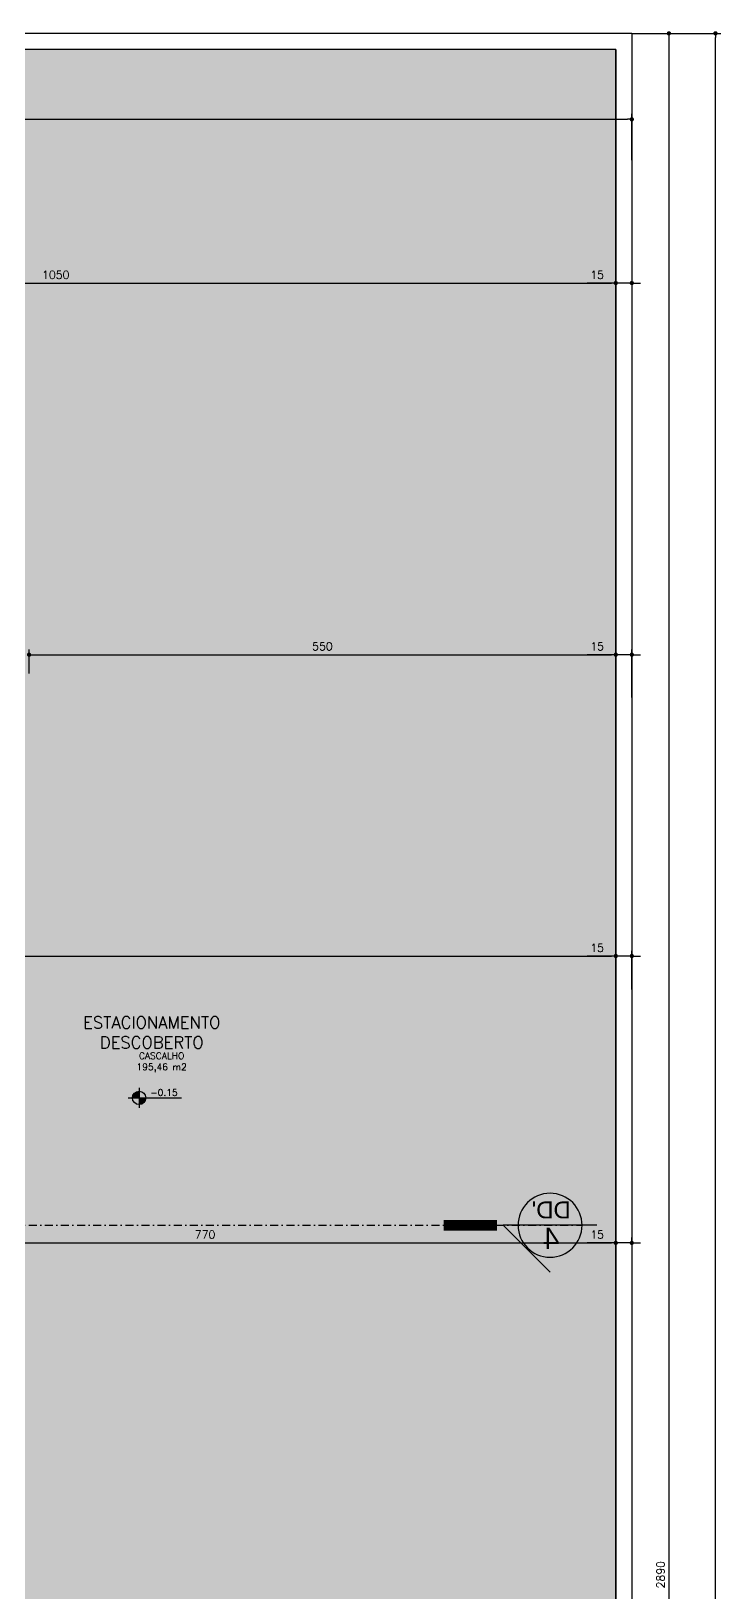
# Model space of a CAD drawing. Header units: millimetres. Extents: x 11997 to 115617, y -26993 to 31834.
# Drawn here: x 15229 to 15876, y -24568 to -23104 of the extents above; entities that cross this region are included whole.
import ezdxf
from ezdxf.enums import TextEntityAlignment as Align

# ---------------------------------------------------------------- set-up
doc = ezdxf.new("R2010")
doc.units = ezdxf.units.MM
doc.linetypes.add('DASHDOT', pattern=[1, 0.5, -0.25, 0, -0.25])
doc.layers.add('AREA-AMB', color=5, linetype='Continuous', plot=False)
doc.layers.add('CASCALHO', color=34, linetype='Continuous', plot=False)
for name, color, linetype in [('COTA', 4, 'Continuous'), ('LCORTE', 1, 'Continuous'), ('PENA3', 3, 'Continuous'), ('TEXTO2', 2, 'Continuous'), ('TEXTO3', 3, 'Continuous')]:
    doc.layers.add(name, color=color, linetype=linetype)
doc.styles.add('ARIAL', font='arial.ttf')
doc.styles.add('ROMANS', font='romans.shx')
doc.dimstyles.new('EXTERNA50', dxfattribs={"dimtxt": 7.5, "dimasz": 4, "dimexe": 5, "dimexo": 30, "dimgap": 4, "dimtad": 1, "dimzin": 12, "dimdsep": 46, "dimtxsty": 'ROMANS', "dimblk1": 'DOT', "dimblk2": 'DOT', "dimsah": 1, "dimcen": 9, "dimclrt": 2, "dimaunit": 1, "dimadec": 3, "dimazin": 0, "dimtfac": 1, "dimtmove": 0, "dimatfit": 1, "dimldrblk": 'DOT', "dimfxl": 1, "dimtolj": 1, "dimtzin": 4, "dimarcsym": 0})

# ---------------------------------------------------------------- blocks, each defined once
blk = doc.blocks.new('_DOT')
at = {"color": 0, "linetype": 'ByBlock'}
blk.add_line((-0.5, 0), (-1, 0), dxfattribs=at)
at = {"color": 0, "linetype": 'ByBlock', "const_width": 0.5}
blk.add_lwpolyline([(-0.25, 0, 1), (0.25, 0, 1)], format="xyb", close=True, dxfattribs=at)
blk = doc.blocks.new('*D15')
at = {"layer": 'COTA', "color": 0, "lineweight": -2, "transparency": 16777216}
for p, q in [((15777.2, -23265.6), (15777.2, -23344.7)), ((14727.2, -23580.6), (14727.2, -23334.7)), ((14731.2, -23339.7), (15773.2, -23339.7))]:
    blk.add_line(p, q, dxfattribs=at)
at = {"layer": 'Defpoints', "color": 0, "transparency": 16777216}
for p in [(15777.2, -23235.6), (15777.2, -23339.7), (14727.2, -23610.6)]:
    blk.add_point(p, dxfattribs=at)
at = {"layer": 'COTA', "color": 0, "lineweight": -2, "transparency": 16777216, "xscale": 4, "yscale": 4, "zscale": 4, "rotation": 180}
blk.add_blockref('_DOT', (14727.2, -23339.7), dxfattribs=at)
at = {"layer": 'COTA', "color": 0, "lineweight": -2, "transparency": 16777216, "xscale": 4, "yscale": 4, "zscale": 4}
blk.add_blockref('_DOT', (15777.2, -23339.7), dxfattribs=at)
at = {"layer": 'COTA', "color": 2, "transparency": 16777216, "insert": (15252.2, -23332), "char_height": 7.5, "attachment_point": 5, "style": 'ROMANS'}
blk.add_mtext('\\A1;1050', dxfattribs=at)
blk = doc.blocks.new('*D16')
at = {"layer": 'COTA', "color": 0, "lineweight": -2, "transparency": 16777216}
for p, q in [((15777.2, -23265.6), (15777.2, -23344.7)), ((15792.2, -23265.6), (15792.2, -23344.7)), ((15773.2, -23339.7), (15750.2, -23339.7)), ((15792.2, -23339.7), (15777.2, -23339.7)), ((15796.2, -23339.7), (15800.2, -23339.7))]:
    blk.add_line(p, q, dxfattribs=at)
at = {"layer": 'Defpoints', "color": 0, "transparency": 16777216}
for p in [(15777.2, -23235.6), (15792.2, -23235.6), (15792.2, -23339.7)]:
    blk.add_point(p, dxfattribs=at)
at = {"layer": 'COTA', "color": 0, "lineweight": -2, "transparency": 16777216, "xscale": 4, "yscale": 4, "zscale": 4}
blk.add_blockref('_DOT', (15777.2, -23339.7), dxfattribs=at)
at = {"layer": 'COTA', "color": 0, "lineweight": -2, "transparency": 16777216, "xscale": 4, "yscale": 4, "zscale": 4, "rotation": 180}
blk.add_blockref('_DOT', (15792.2, -23339.7), dxfattribs=at)
at = {"layer": 'COTA', "color": 2, "transparency": 16777216, "insert": (15759.7, -23332), "char_height": 7.5, "attachment_point": 5, "style": 'ROMANS'}
blk.add_mtext('\\A1;15', dxfattribs=at)
blk = doc.blocks.new('*D23')
at = {"layer": 'COTA', "color": 0, "lineweight": -2, "transparency": 16777216}
for p, q in [((15777.2, -23728.2), (15777.2, -23683.1)), ((15792.2, -23728.2), (15792.2, -23683.1)), ((15773.2, -23688.1), (15750.2, -23688.1)), ((15792.2, -23688.1), (15777.2, -23688.1)), ((15796.2, -23688.1), (15800.2, -23688.1))]:
    blk.add_line(p, q, dxfattribs=at)
at = {"layer": 'Defpoints', "color": 0, "transparency": 16777216}
for p in [(15792.2, -23688.1), (15777.2, -23758.2), (15792.2, -23758.2)]:
    blk.add_point(p, dxfattribs=at)
at = {"layer": 'COTA', "color": 0, "lineweight": -2, "transparency": 16777216, "xscale": 4, "yscale": 4, "zscale": 4}
blk.add_blockref('_DOT', (15777.2, -23688.1), dxfattribs=at)
at = {"layer": 'COTA', "color": 0, "lineweight": -2, "transparency": 16777216, "xscale": 4, "yscale": 4, "zscale": 4, "rotation": 180}
blk.add_blockref('_DOT', (15792.2, -23688.1), dxfattribs=at)
at = {"layer": 'COTA', "color": 2, "transparency": 16777216, "insert": (15759.7, -23680.3), "char_height": 7.5, "attachment_point": 5, "style": 'ROMANS'}
blk.add_mtext('\\A1;15', dxfattribs=at)
blk = doc.blocks.new('*D78')
at = {"layer": 'COTA', "color": 0, "lineweight": -2, "transparency": 16777216}
for p, q in [((15007.2, -24255.6), (15007.2, -24234.5)), ((15011.2, -24239.5), (15773.2, -24239.5)), ((15777.2, -24255.6), (15777.2, -24234.5))]:
    blk.add_line(p, q, dxfattribs=at)
at = {"layer": 'Defpoints', "color": 0, "transparency": 16777216}
for p in [(15777.2, -24239.5), (15007.2, -24285.6), (15777.2, -24285.6)]:
    blk.add_point(p, dxfattribs=at)
at = {"layer": 'COTA', "color": 0, "lineweight": -2, "transparency": 16777216, "xscale": 4, "yscale": 4, "zscale": 4, "rotation": 180}
blk.add_blockref('_DOT', (15007.2, -24239.5), dxfattribs=at)
at = {"layer": 'COTA', "color": 0, "lineweight": -2, "transparency": 16777216, "xscale": 4, "yscale": 4, "zscale": 4}
blk.add_blockref('_DOT', (15777.2, -24239.5), dxfattribs=at)
at = {"layer": 'COTA', "color": 2, "transparency": 16777216, "insert": (15392.2, -24231.7), "char_height": 7.5, "attachment_point": 5, "style": 'ROMANS'}
blk.add_mtext('\\A1;770', dxfattribs=at)
blk = doc.blocks.new('*D79')
at = {"layer": 'COTA', "color": 0, "lineweight": -2, "transparency": 16777216}
for p, q in [((15773.2, -24239.5), (15750.2, -24239.5)), ((15777.2, -24239.2), (15777.2, -24234.5)), ((15792.2, -24239.5), (15777.2, -24239.5)), ((15792.2, -24239.2), (15792.2, -24234.5)), ((15796.2, -24239.5), (15800.2, -24239.5))]:
    blk.add_line(p, q, dxfattribs=at)
at = {"layer": 'Defpoints', "color": 0, "transparency": 16777216}
for p in [(15792.2, -24239.5), (15777.2, -24269.2), (15792.2, -24269.2)]:
    blk.add_point(p, dxfattribs=at)
at = {"layer": 'COTA', "color": 0, "lineweight": -2, "transparency": 16777216, "xscale": 4, "yscale": 4, "zscale": 4}
blk.add_blockref('_DOT', (15777.2, -24239.5), dxfattribs=at)
at = {"layer": 'COTA', "color": 0, "lineweight": -2, "transparency": 16777216, "xscale": 4, "yscale": 4, "zscale": 4, "rotation": 180}
blk.add_blockref('_DOT', (15792.2, -24239.5), dxfattribs=at)
at = {"layer": 'COTA', "color": 2, "transparency": 16777216, "insert": (15759.7, -24231.7), "char_height": 7.5, "attachment_point": 5, "style": 'ROMANS'}
blk.add_mtext('\\A1;15', dxfattribs=at)
blk = doc.blocks.new('*D141')
at = {"layer": 'COTA', "color": 0, "lineweight": -2, "transparency": 16777216}
for p, q in [((15227.2, -23705.6), (15227.2, -23683.1)), ((15777.2, -23705.6), (15777.2, -23683.1)), ((15231.2, -23688.1), (15773.2, -23688.1))]:
    blk.add_line(p, q, dxfattribs=at)
at = {"layer": 'Defpoints', "color": 0, "transparency": 16777216}
for p in [(15777.2, -23688.1), (15227.2, -23735.6), (15777.2, -23735.6)]:
    blk.add_point(p, dxfattribs=at)
at = {"layer": 'COTA', "color": 0, "lineweight": -2, "transparency": 16777216, "xscale": 4, "yscale": 4, "zscale": 4, "rotation": 180}
blk.add_blockref('_DOT', (15227.2, -23688.1), dxfattribs=at)
at = {"layer": 'COTA', "color": 0, "lineweight": -2, "transparency": 16777216, "xscale": 4, "yscale": 4, "zscale": 4}
blk.add_blockref('_DOT', (15777.2, -23688.1), dxfattribs=at)
at = {"layer": 'COTA', "color": 2, "transparency": 16777216, "insert": (15502.2, -23680.3), "char_height": 7.5, "attachment_point": 5, "style": 'ROMANS'}
blk.add_mtext('\\A1;550', dxfattribs=at)
blk = doc.blocks.new('*D142')
at = {"layer": 'COTA', "color": 0, "lineweight": -2, "transparency": 16777216}
for p, q in [((12602.2, -23373.5), (12602.2, -23181.2)), ((12606.2, -23186.2), (15788.2, -23186.2)), ((15792.2, -23224.4), (15792.2, -23181.2))]:
    blk.add_line(p, q, dxfattribs=at)
at = {"layer": 'Defpoints', "color": 0, "transparency": 16777216}
for p in [(15792.2, -23186.2), (15792.2, -23254.4), (12602.2, -23403.5)]:
    blk.add_point(p, dxfattribs=at)
at = {"layer": 'COTA', "color": 0, "lineweight": -2, "transparency": 16777216, "xscale": 4, "yscale": 4, "zscale": 4, "rotation": 180}
blk.add_blockref('_DOT', (12602.2, -23186.2), dxfattribs=at)
at = {"layer": 'COTA', "color": 0, "lineweight": -2, "transparency": 16777216, "xscale": 4, "yscale": 4, "zscale": 4}
blk.add_blockref('_DOT', (15792.2, -23186.2), dxfattribs=at)
at = {"layer": 'COTA', "color": 2, "transparency": 16777216, "insert": (14197.2, -23178.4), "char_height": 7.5, "attachment_point": 5, "style": 'ROMANS'}
blk.add_mtext('\\A1;3190', dxfattribs=at)
blk = doc.blocks.new('*D143')
at = {"layer": 'COTA', "color": 0, "lineweight": -2, "transparency": 16777216}
for p, q in [((15792.2, -23105.6), (15832, -23105.6)), ((15827, -23109.6), (15827, -25991.6)), ((15792.2, -25995.6), (15832, -25995.6))]:
    blk.add_line(p, q, dxfattribs=at)
at = {"layer": 'Defpoints', "color": 0, "transparency": 16777216}
for p in [(15762.2, -23105.6), (15762.2, -25995.6), (15827, -25995.6)]:
    blk.add_point(p, dxfattribs=at)
at = {"layer": 'COTA', "color": 0, "lineweight": -2, "transparency": 16777216, "xscale": 4, "yscale": 4, "zscale": 4}
for p, rotation in [((15827, -23105.6), 90), ((15827, -25995.6), 270)]:
    blk.add_blockref('_DOT', p, dxfattribs=dict(at, rotation=rotation))
at = {"layer": 'COTA', "color": 2, "transparency": 16777216, "insert": (15819.2, -24550.6), "char_height": 7.5, "attachment_point": 5, "rotation": 90, "style": 'ROMANS'}
blk.add_mtext('\\A1;2890', dxfattribs=at)
blk = doc.blocks.new('*D145')
at = {"layer": 'COTA', "color": 0, "lineweight": -2, "transparency": 16777216}
for p, q in [((15792.2, -23105.6), (15875.6, -23105.6)), ((15870.6, -26291.6), (15870.6, -23109.6)), ((15792.2, -26295.6), (15875.6, -26295.6))]:
    blk.add_line(p, q, dxfattribs=at)
at = {"layer": 'Defpoints', "color": 0, "transparency": 16777216}
for p in [(15762.2, -23105.6), (15870.6, -23105.6), (15762.2, -26295.6)]:
    blk.add_point(p, dxfattribs=at)
at = {"layer": 'COTA', "color": 0, "lineweight": -2, "transparency": 16777216, "xscale": 4, "yscale": 4, "zscale": 4}
for p, rotation in [((15870.6, -23105.6), 90), ((15870.6, -26295.6), 270)]:
    blk.add_blockref('_DOT', p, dxfattribs=dict(at, rotation=rotation))
at = {"layer": 'COTA', "color": 2, "transparency": 16777216, "insert": (15862.8, -24700.6), "char_height": 7.5, "attachment_point": 5, "rotation": 90, "style": 'ROMANS'}
blk.add_mtext('\\A1;3190', dxfattribs=at)
blk = doc.blocks.new('*U13')
at = {"linetype": 'Continuous'}
blk.add_hatch(color=256, dxfattribs=at).paths.add_polyline_path([(-199.3, -60, -0.414214), (-259.3, 0), (-287, 0), (-199.3, -87.6), (-111.7, 0), (-139.3, 0, -0.414214)])
at = {"layer": 'LCORTE', "linetype": 'Continuous'}
for p, q in [((-287, 0), (-111.7, 0)), ((-111.7, 0), (-199.3, -87.6))]:
    blk.add_line(p, q, dxfattribs=at)
at = {"layer": 'LCORTE', "linetype": 'Continuous', "const_width": 20, "flags": 128}
blk.add_lwpolyline([(-100, 0), (0, 0)], dxfattribs=at)
at = {"layer": 'LCORTE', "linetype": 'Continuous'}
blk.add_circle((-199.3, 0), 60, dxfattribs=at)
at = {"layer": 'LCORTE', "color": 3, "style": 'ARIAL'}
for tag, height, p in [('DES', 32, (-201.4, 28.8)), ('PAG', 40, (-201.4, -24.3))]:
    blk.add_attdef(tag, text='', height=height, dxfattribs=at).set_placement(p, align=Align.MIDDLE_CENTER)
blk = doc.blocks.new('*D200')
at = {"layer": 'COTA', "color": 0, "lineweight": -2, "transparency": 16777216}
for p, q in [((14397.2, -23998), (14397.2, -23965.6)), ((14401.2, -23970.6), (15773.2, -23970.6)), ((15777.2, -23998), (15777.2, -23965.6))]:
    blk.add_line(p, q, dxfattribs=at)
at = {"layer": 'Defpoints', "color": 0, "transparency": 16777216}
for p in [(15777.2, -23970.6), (14397.2, -24028), (15777.2, -24028)]:
    blk.add_point(p, dxfattribs=at)
at = {"layer": 'COTA', "color": 0, "lineweight": -2, "transparency": 16777216, "xscale": 4, "yscale": 4, "zscale": 4, "rotation": 180}
blk.add_blockref('_DOT', (14397.2, -23970.6), dxfattribs=at)
at = {"layer": 'COTA', "color": 0, "lineweight": -2, "transparency": 16777216, "xscale": 4, "yscale": 4, "zscale": 4}
blk.add_blockref('_DOT', (15777.2, -23970.6), dxfattribs=at)
at = {"layer": 'COTA', "color": 2, "transparency": 16777216, "insert": (15087.2, -23962.9), "char_height": 7.5, "attachment_point": 5, "style": 'ROMANS'}
blk.add_mtext('\\A1;1380', dxfattribs=at)
blk = doc.blocks.new('*D201')
at = {"layer": 'COTA', "color": 0, "lineweight": -2, "transparency": 16777216}
for p, q in [((15773.2, -23970.6), (15750.2, -23970.6)), ((15777.2, -24001.9), (15777.2, -23965.6)), ((15792.2, -23970.6), (15777.2, -23970.6)), ((15792.2, -24001.9), (15792.2, -23965.6)), ((15796.2, -23970.6), (15800.2, -23970.6))]:
    blk.add_line(p, q, dxfattribs=at)
at = {"layer": 'Defpoints', "color": 0, "transparency": 16777216}
for p in [(15777.2, -23970.6), (15777.2, -24031.9), (15792.2, -24031.9)]:
    blk.add_point(p, dxfattribs=at)
at = {"layer": 'COTA', "color": 0, "lineweight": -2, "transparency": 16777216, "xscale": 4, "yscale": 4, "zscale": 4}
blk.add_blockref('_DOT', (15777.2, -23970.6), dxfattribs=at)
at = {"layer": 'COTA', "color": 0, "lineweight": -2, "transparency": 16777216, "xscale": 4, "yscale": 4, "zscale": 4, "rotation": 180}
blk.add_blockref('_DOT', (15792.2, -23970.6), dxfattribs=at)
at = {"layer": 'COTA', "color": 2, "transparency": 16777216, "insert": (15759.7, -23962.9), "char_height": 7.5, "attachment_point": 5, "style": 'ROMANS'}
blk.add_mtext('\\A1;15', dxfattribs=at)
blk = doc.blocks.new('nivel100-planta')
at = {"layer": 'TEXTO2'}
h = blk.add_hatch(color=256, dxfattribs=at)
h.paths.add_polyline_path([(117, 82.3, 0.414214), (104.5, 69.8), (117, 69.8)])
h.paths.add_polyline_path([(117, 57.3, 0.414214), (129.5, 69.8), (117, 69.8)])
for p, q in [((117, 88.6), (117, 51.1)), ((96.3, 69.8), (196.6, 69.8))]:
    blk.add_line(p, q, dxfattribs=at)
blk.add_circle((117, 69.8), 12.5, dxfattribs=at)

msp = doc.modelspace()

# ---------------------------------------------------------------- hatches: boundary and pattern name
at = {"layer": 'CASCALHO'}
h = msp.add_hatch(dxfattribs=at)
h.set_pattern_fill('AR-CONC', color=256, scale=0.2, style=0)
h.set_pattern_definition([(50, (14397.223, -25241.616), (36.43693, -3.1878), [3.81, -41.91]), (355, (14397.223, -25241.616), (-7.04857, 38.21133), [3.048, -33.528]), (100.451, (14400.26, -25241.88), (29.3885, 35.02334), [3.238, -35.618]), (46.1842, (14397.223, -25231.456), (54.2158, -8.4085), [5.715, -62.865]), (96.6356, (14401.74, -25232.157), (47.4808, 49.4851), [4.857, -53.427]), (351.184, (14397.223, -25231.456), (47.4809, 49.485), [4.572, -50.292]), (21, (14402.303, -25233.996), (30.32298, -20.4531), [3.81, -41.91]), (326, (14402.303, -25233.996), (12.3604, 36.8376), [3.048, -33.528]), (71.4514, (14404.83, -25235.7), (42.6833, 16.38457), [3.238, -35.618]), (37.5, (14397.223, -25241.616), (0.61772, 16.91101), [0, -33.1216, 0, -34.036, 0, -33.655]), (7.5, (14397.223, -25241.616), (13.36393, 20.03611), [0, -19.4056, 0, -32.3596, 0, -12.827]), (327.5, (14385.895, -25241.616), (27.11812, -1.14575), [0, -12.7, 0, -39.624, 0, -52.578]), (317.5, (14380.815, -25241.616), (29.62584, 5.0853), [0, -16.51, 0, -26.3144, 0, -37.338])])
h.paths.add_polyline_path([(15777.223, -23120.616), (14727.223, -23120.616), (14727.223, -24170.616), (14397.223, -24170.616), (14397.223, -24255.616), (15007.223, -24255.616), (15007.223, -24285.893), (15057.223, -24285.893), (15057.223, -25241.616), (15777.223, -25241.616)])

# ---------------------------------------------------------------- linework, layer by layer
at = {"layer": 'AREA-AMB'}
msp.add_lwpolyline([(15777.223, -23120.616), (14727.223, -23120.616), (14727.223, -23610.616), (14727.223, -23630.616), (14727.223, -23680.616), (14727.223, -24170.616), (14352.223, -24170.616), (14352.223, -24285.616), (15057.223, -24285.616), (15057.223, -25241.616), (15777.223, -25241.616)], close=True, dxfattribs=at)
at = {"layer": 'LCORTE', "linetype": 'DASHDOT', "ltscale": 15}
msp.add_line((12448.461, -24223.029), (15745.586, -24223.029), dxfattribs=at)
at = {"layer": 'PENA3'}
for p, q in [((15792.223, -23105.616), (12602.223, -23105.616)), ((15792.223, -23105.616), (15792.223, -25995.616)), ((15777.223, -23120.616), (12617.223, -23120.616)), ((15777.223, -23120.616), (15777.223, -25995.616))]:
    msp.add_line(p, q, dxfattribs=at)

# ---------------------------------------------------------------- block references
at = {"layer": 'LCORTE'}
ref = msp.add_blockref('*U13', (15615.914, -24223.029), dxfattribs=dict(at, xscale=-0.5, yscale=0.5, zscale=0.5))
ref.add_attrib('PAG', '4', dxfattribs={"color": 3, "extrusion": (0, 0, -1), "height": 20, "style": 'ARIAL'}).set_placement((-15716.619, -24235.189), align=Align.MIDDLE_CENTER)
ref.add_attrib('DES', "DD'", dxfattribs={"color": 3, "extrusion": (0, 0, -1), "height": 16, "style": 'ARIAL'}).set_placement((-15716.629, -24208.613), align=Align.MIDDLE_CENTER)
at = {"layer": 'TEXTO2', "xscale": 0.5, "yscale": 0.5, "zscale": 0.5}
msp.add_blockref('nivel100-planta', (15271.853, -24138.491), dxfattribs=at)

# ---------------------------------------------------------------- texts
at = {"layer": 'TEXTO2', "style": 'ROMANS'}
msp.add_text('-0.15', height=6.25, dxfattribs=at).set_placement((15353.607, -24101.743), align=Align.CENTER)
at = {"layer": 'TEXTO2', "insert": (15351.486, -24060.993), "char_height": 6.25, "width": 109.51195, "attachment_point": 2, "style": 'ROMANS'}
msp.add_mtext('CASCALHO\\P195,46 m2', dxfattribs=at)
at = {"layer": 'TEXTO3', "insert": (15351.486, -24057.266), "char_height": 11.25, "width": 171.7905, "attachment_point": 8, "style": 'ROMANS'}
msp.add_mtext('\\pxi-1.6463;ESTACIONAMENTO\\PDESCOBERTO', dxfattribs=at)

# ---------------------------------------------------------------- dimensions: what is measured, and where the dimension line sits
at = {"layer": 'COTA'}
for base, p1, p2, picture, middle in [((15826.955, -25995.616), (15762.223, -23105.616), (15762.223, -25995.616), '*D143', (15819.205, -24550.616)), ((15870.579, -23105.616), (15762.223, -26295.616), (15762.223, -23105.616), '*D145', (15862.829, -24700.616))]:
    dim = msp.add_linear_dim(base=base, p1=p1, p2=p2, angle=90, dimstyle='EXTERNA50', dxfattribs=at)
    dim.commit()
    dim.dimension.update_dxf_attribs({"geometry": picture, "text_midpoint": middle})
for base, p1, p2, picture, middle in [((15792.223, -23186.191), (12602.223, -23403.456), (15792.223, -23254.41), '*D142', (14197.223, -23178.441)), ((15777.223, -23339.702), (14727.223, -23610.616), (15777.223, -23235.616), '*D15', (15252.223, -23331.952)), ((15777.223, -23688.093), (15227.223, -23735.616), (15777.223, -23735.616), '*D141', (15502.223, -23680.343)), ((15777.223, -23970.616), (14397.223, -24027.972), (15777.223, -24027.972), '*D200', (15087.223, -23962.866)), ((15777.223, -23970.616), (15792.223, -24031.851), (15777.223, -24031.851), '*D201', (15759.687, -23962.866)), ((15777.223, -24239.472), (15007.223, -24285.616), (15777.223, -24285.616), '*D78', (15392.223, -24231.722))]:
    dim = msp.add_linear_dim(base=base, p1=p1, p2=p2, dimstyle='EXTERNA50', dxfattribs=at)
    dim.commit()
    dim.dimension.update_dxf_attribs({"geometry": picture, "text_midpoint": middle})
for base, p1, p2, picture, middle in [((15792.223, -23339.702), (15777.223, -23235.616), (15792.223, -23235.616), '*D16', (15759.687, -23339.702)), ((15792.223, -23688.093), (15777.223, -23758.224), (15792.223, -23758.224), '*D23', (15759.687, -23688.093)), ((15792.223, -24239.472), (15777.223, -24269.168), (15792.223, -24269.168), '*D79', (15759.687, -24239.472))]:
    dim = msp.add_linear_dim(base=base, p1=p1, p2=p2, dimstyle='EXTERNA50', dxfattribs=at)
    dim.commit()
    dim.dimension.update_dxf_attribs({"geometry": picture, "text_midpoint": middle, "dimtype": 160})

doc.saveas('drawing.dxf')
